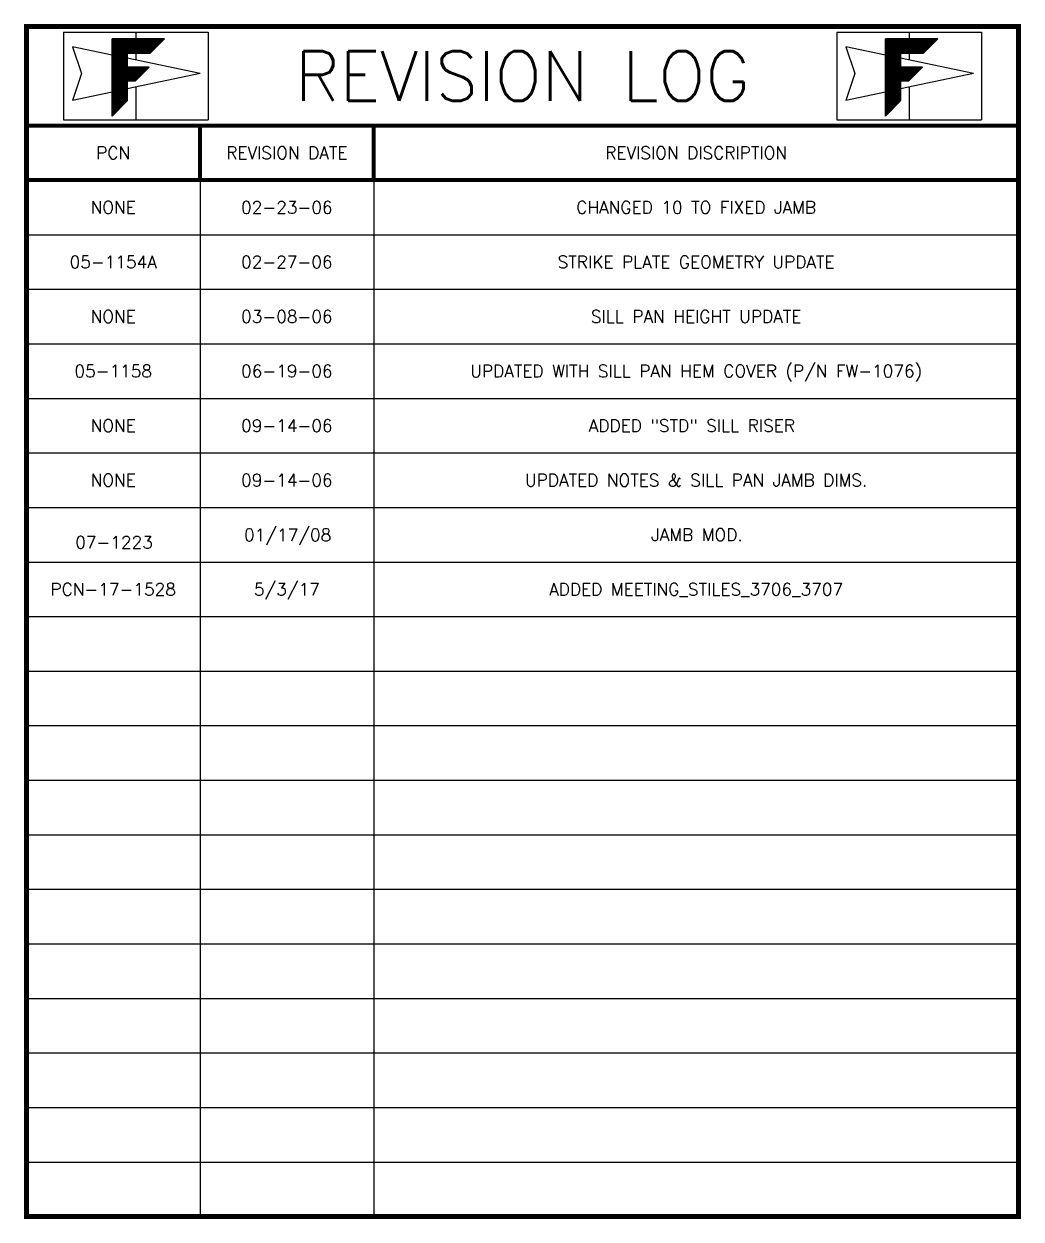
# Model space of a CAD drawing. Extents: x -120 to 130, y -63 to 29.
# Drawn here: x 24.03 to 44.13, y 5.27 to 29.37 of the extents above; entities that cross this region are included whole.
import ezdxf
from ezdxf.enums import TextEntityAlignment as Align

# ---------------------------------------------------------------- set-up
doc = ezdxf.new("R2010")
doc.units = 0
doc.header["$LTSCALE"] = 0.25
doc.header["$MEASUREMENT"] = 0
doc.layers.get('0').update_dxf_attribs({"linetype": 'CONTINUOUS'})
doc.layers.add('REVISION LOG', color=7, linetype='CONTINUOUS')
doc.styles.get("Standard").update_dxf_attribs({"font": 'simplex.shx'})

# ---------------------------------------------------------------- blocks, each defined once
blk = doc.blocks.new('*X18')
at = {"color": 0}
for p, q in [((7.2329, 10.2346), (7.4628, 10.4645)), ((7.2329, 10.2452), (7.4522, 10.4645)), ((7.2329, 10.2558), (7.4416, 10.4645)), ((7.2329, 10.2664), (7.431, 10.4645)), ((7.2329, 10.277), (7.4204, 10.4645)), ((7.2329, 10.2876), (7.4098, 10.4645)), ((7.2329, 10.2982), (7.3992, 10.4645)), ((7.2329, 10.3089), (7.3886, 10.4645)), ((7.2329, 10.3195), (7.378, 10.4645)), ((7.2329, 10.3301), (7.3674, 10.4645)), ((7.2329, 10.3407), (7.3568, 10.4645)), ((7.2329, 10.3513), (7.3462, 10.4645)), ((7.2329, 10.3619), (7.3356, 10.4645)), ((7.2329, 10.3725), (7.325, 10.4645)), ((7.2329, 10.3831), (7.3143, 10.4645)), ((7.2329, 10.3937), (7.3037, 10.4645)), ((7.2329, 10.4043), (7.2931, 10.4645)), ((7.2329, 10.4149), (7.2825, 10.4645)), ((7.2329, 10.4255), (7.2719, 10.4645)), ((7.2329, 10.4361), (7.2613, 10.4645)), ((7.2329, 10.4467), (7.2507, 10.4645)), ((7.2329, 10.4573), (7.2401, 10.4645)), ((7.3549, 10.3369), (7.2329, 10.4589)), ((7.3549, 10.3263), (7.2329, 10.4483)), ((7.3549, 10.3157), (7.2329, 10.4377)), ((7.3549, 10.3051), (7.2329, 10.4271)), ((7.3549, 10.2945), (7.2329, 10.4164)), ((7.3549, 10.3475), (7.2379, 10.4645)), ((7.3646, 10.3484), (7.2485, 10.4645)), ((7.3752, 10.3484), (7.2591, 10.4645)), ((7.3858, 10.3484), (7.2697, 10.4645)), ((7.3965, 10.3484), (7.2803, 10.4645)), ((7.4071, 10.3484), (7.2909, 10.4645)), ((7.4177, 10.3484), (7.3015, 10.4645)), ((7.4283, 10.3484), (7.3122, 10.4645)), ((7.4389, 10.3484), (7.3228, 10.4645)), ((7.4495, 10.3484), (7.3334, 10.4645)), ((7.4601, 10.3484), (7.344, 10.4645)), ((7.4707, 10.3484), (7.3546, 10.4645)), ((7.3573, 10.3484), (7.4734, 10.4645)), ((7.4813, 10.3484), (7.3652, 10.4645)), ((7.3679, 10.3484), (7.4841, 10.4645)), ((7.4919, 10.3484), (7.3758, 10.4645)), ((7.3785, 10.3484), (7.4947, 10.4645)), ((7.5025, 10.3484), (7.3864, 10.4645)), ((7.3892, 10.3484), (7.5053, 10.4645)), ((7.5131, 10.3484), (7.397, 10.4645)), ((7.3998, 10.3484), (7.5159, 10.4645)), ((7.5237, 10.3484), (7.4076, 10.4645)), ((7.4104, 10.3484), (7.5265, 10.4645)), ((7.5343, 10.3484), (7.4182, 10.4645)), ((7.421, 10.3484), (7.5371, 10.4645)), ((7.5422, 10.3511), (7.4288, 10.4645)), ((7.4316, 10.3484), (7.5477, 10.4645)), ((7.5476, 10.3564), (7.4394, 10.4645)), ((7.4422, 10.3484), (7.5583, 10.4645)), ((7.5529, 10.3617), (7.45, 10.4645)), ((7.4528, 10.3484), (7.5689, 10.4645)), ((7.5582, 10.367), (7.4606, 10.4645)), ((7.4634, 10.3484), (7.5795, 10.4645)), ((7.5635, 10.3723), (7.4713, 10.4645)), ((7.474, 10.3484), (7.5901, 10.4645)), ((7.5688, 10.3776), (7.4819, 10.4645)), ((7.4846, 10.3484), (7.6007, 10.4645)), ((7.5741, 10.3829), (7.4925, 10.4645)), ((7.4952, 10.3484), (7.6113, 10.4645)), ((7.5794, 10.3882), (7.5031, 10.4645)), ((7.5058, 10.3484), (7.6219, 10.4645)), ((7.5847, 10.3935), (7.5137, 10.4645)), ((7.5164, 10.3484), (7.6325, 10.4645)), ((7.59, 10.3988), (7.5243, 10.4645)), ((7.527, 10.3484), (7.6432, 10.4645)), ((7.5953, 10.4041), (7.5349, 10.4645)), ((7.5376, 10.3484), (7.6538, 10.4645)), ((7.6006, 10.4094), (7.5455, 10.4645)), ((7.6059, 10.4147), (7.5561, 10.4645)), ((7.6112, 10.42), (7.5667, 10.4645)), ((7.6165, 10.4253), (7.5773, 10.4645)), ((7.6218, 10.4306), (7.5879, 10.4645)), ((7.6271, 10.4359), (7.5985, 10.4645)), ((7.6324, 10.4412), (7.6091, 10.4645)), ((7.6377, 10.4465), (7.6197, 10.4645)), ((7.643, 10.4519), (7.6304, 10.4645)), ((7.6483, 10.4572), (7.641, 10.4645)), ((7.6536, 10.4625), (7.6516, 10.4645)), ((7.3549, 10.2839), (7.2329, 10.4058)), ((7.3549, 10.2733), (7.2329, 10.3952)), ((7.3549, 10.2627), (7.2329, 10.3846)), ((7.3549, 10.2521), (7.2329, 10.374)), ((7.3549, 10.2415), (7.2329, 10.3634)), ((7.4404, 10.1454), (7.2329, 10.3528)), ((7.2329, 10.224), (7.3549, 10.3459)), ((7.4351, 10.1401), (7.2329, 10.3422)), ((7.2329, 10.2134), (7.3549, 10.3353)), ((7.4298, 10.1348), (7.2329, 10.3316)), ((7.2329, 10.2028), (7.3549, 10.3247)), ((7.4245, 10.1295), (7.2329, 10.321)), ((7.2329, 10.1922), (7.3549, 10.3141)), ((7.4159, 10.1274), (7.2329, 10.3104)), ((7.2329, 10.1816), (7.3549, 10.3035)), ((7.4053, 10.1274), (7.2329, 10.2998)), ((7.2329, 10.171), (7.3549, 10.2929)), ((7.3947, 10.1274), (7.2329, 10.2892)), ((7.2329, 10.1604), (7.3549, 10.2823)), ((7.3841, 10.1274), (7.2329, 10.2786)), ((7.2329, 10.1498), (7.3549, 10.2717)), ((7.3735, 10.1274), (7.2329, 10.268)), ((7.2329, 10.1391), (7.3549, 10.2611)), ((7.3629, 10.1274), (7.2329, 10.2574)), ((7.2329, 10.1285), (7.3549, 10.2505)), ((7.3549, 10.1248), (7.2329, 10.2467)), ((7.2329, 10.1179), (7.3549, 10.2399)), ((7.3549, 10.1142), (7.2329, 10.2361)), ((7.2329, 10.0119), (7.4571, 10.236)), ((7.2329, 10.0225), (7.4465, 10.236)), ((7.2329, 10.0331), (7.4359, 10.236)), ((7.2329, 10.0437), (7.4253, 10.236)), ((7.2329, 10.0543), (7.4147, 10.236)), ((7.2329, 10.0649), (7.4041, 10.236)), ((7.2329, 10.0755), (7.3935, 10.236)), ((7.2329, 10.0861), (7.3828, 10.236)), ((7.2329, 10.0967), (7.3722, 10.236)), ((7.2329, 10.1073), (7.3616, 10.236)), ((7.3549, 10.1036), (7.2329, 10.2255)), ((7.3591, 10.1274), (7.4677, 10.236)), ((7.4457, 10.1507), (7.3603, 10.236)), ((7.3697, 10.1274), (7.4783, 10.236)), ((7.451, 10.156), (7.3709, 10.236)), ((7.3803, 10.1274), (7.4889, 10.236)), ((7.4563, 10.1613), (7.3815, 10.236)), ((7.3909, 10.1274), (7.4995, 10.236)), ((7.4616, 10.1666), (7.3921, 10.236)), ((7.4015, 10.1274), (7.5101, 10.236)), ((7.4669, 10.1719), (7.4028, 10.236)), ((7.4121, 10.1274), (7.5207, 10.236)), ((7.4722, 10.1772), (7.4134, 10.236)), ((7.4775, 10.1825), (7.424, 10.236)), ((7.4828, 10.1878), (7.4346, 10.236)), ((7.4881, 10.1931), (7.4452, 10.236)), ((7.4934, 10.1984), (7.4558, 10.236)), ((7.4987, 10.2037), (7.4664, 10.236)), ((7.504, 10.209), (7.477, 10.236)), ((7.5093, 10.2143), (7.4876, 10.236)), ((7.5146, 10.2196), (7.4982, 10.236)), ((7.5199, 10.2249), (7.5088, 10.236)), ((7.5252, 10.2302), (7.5194, 10.236)), ((7.5305, 10.2355), (7.53, 10.236)), ((7.3549, 10.093), (7.2329, 10.2149)), ((7.3549, 10.0824), (7.2329, 10.2043)), ((7.3549, 10.0718), (7.2329, 10.1937)), ((7.3549, 10.0612), (7.2329, 10.1831)), ((7.3549, 10.0506), (7.2329, 10.1725)), ((7.3549, 10.0399), (7.2329, 10.1619)), ((7.3549, 10.0293), (7.2329, 10.1513)), ((7.3549, 10.0187), (7.2329, 10.1407)), ((7.3549, 10.0081), (7.2329, 10.1301)), ((7.2329, 10.0013), (7.3549, 10.1232)), ((7.3549, 9.9975), (7.2329, 10.1195)), ((7.2329, 9.9907), (7.3549, 10.1126)), ((7.3549, 9.9869), (7.2329, 10.1089)), ((7.2329, 9.98), (7.3549, 10.102)), ((7.3549, 9.9763), (7.2329, 10.0983)), ((7.2329, 9.9694), (7.3549, 10.0914)), ((7.3549, 9.9657), (7.2329, 10.0876)), ((7.2329, 9.9588), (7.3549, 10.0808)), ((7.3501, 9.9599), (7.2329, 10.077)), ((7.2329, 9.9482), (7.3549, 10.0702)), ((7.3448, 9.9546), (7.2329, 10.0664)), ((7.2329, 9.9376), (7.3549, 10.0596)), ((7.3395, 9.9493), (7.2329, 10.0558)), ((7.2329, 9.927), (7.3549, 10.049)), ((7.3342, 9.944), (7.2329, 10.0452)), ((7.2329, 9.9164), (7.3549, 10.0383)), ((7.3289, 9.9387), (7.2329, 10.0346)), ((7.2329, 9.9058), (7.3549, 10.0277)), ((7.3236, 9.9334), (7.2329, 10.024)), ((7.2329, 9.8952), (7.3549, 10.0171)), ((7.3183, 9.9281), (7.2329, 10.0134)), ((7.2329, 9.8846), (7.3549, 10.0065)), ((7.313, 9.9228), (7.2329, 10.0028)), ((7.2329, 9.874), (7.3549, 9.9959)), ((7.3077, 9.9175), (7.2329, 9.9922)), ((7.2329, 9.8634), (7.3549, 9.9853)), ((7.3024, 9.9122), (7.2329, 9.9816)), ((7.2329, 9.8528), (7.3549, 9.9747)), ((7.2971, 9.9069), (7.2329, 9.971)), ((7.2918, 9.9015), (7.2329, 9.9604)), ((7.2865, 9.8962), (7.2329, 9.9498)), ((7.2811, 9.8909), (7.2329, 9.9392)), ((7.2758, 9.8856), (7.2329, 9.9285)), ((7.2705, 9.8803), (7.2329, 9.9179)), ((7.2652, 9.875), (7.2329, 9.9073)), ((7.2599, 9.8697), (7.2329, 9.8967)), ((7.2546, 9.8644), (7.2329, 9.8861)), ((7.2493, 9.8591), (7.2329, 9.8755)), ((7.244, 9.8538), (7.2329, 9.8649)), ((7.2387, 9.8485), (7.2329, 9.8543)), ((7.2334, 9.8432), (7.2329, 9.8437))]:
    blk.add_line(p, q, dxfattribs=at)

msp = doc.modelspace()

# ---------------------------------------------------------------- linework, layer by layer
at = {"layer": 'REVISION LOG', "color": 151}
for p, q in [((24.827, 29.205), (27.738, 29.205)), ((24.827, 29.205), (24.827, 27.434)), ((26.283, 29.205), (26.283, 29.066)), ((27.738, 29.205), (27.738, 27.434)), ((40.416, 29.205), (43.327, 29.205)), ((40.416, 29.205), (40.416, 27.434)), ((41.871, 29.205), (41.871, 29.066)), ((43.327, 29.205), (43.327, 27.434)), ((26.283, 28.776), (26.283, 28.642)), ((41.871, 28.776), (41.871, 28.642)), ((26.283, 28.097), (26.283, 27.434)), ((41.871, 28.097), (41.871, 27.434)), ((24.827, 27.434), (27.738, 27.434)), ((40.416, 27.434), (43.327, 27.434))]:
    msp.add_line(p, q, dxfattribs=at)
at = {"layer": 'REVISION LOG', "color": 1}
for p, q in [((25.805, 28.742), (25.006, 28.91)), ((25.006, 28.91), (25.186, 28.369)), ((41.394, 28.742), (40.595, 28.91)), ((40.595, 28.91), (40.775, 28.369)), ((27.579, 28.369), (26.11, 28.678)), ((43.168, 28.369), (41.698, 28.678)), ((25.186, 28.369), (25.006, 27.828)), ((27.579, 28.369), (26.11, 28.06)), ((40.775, 28.369), (40.595, 27.828)), ((43.168, 28.369), (41.698, 28.06)), ((25.805, 27.996), (25.006, 27.828)), ((41.394, 27.996), (40.595, 27.828))]:
    msp.add_line(p, q, dxfattribs=at)
at = {"layer": 'REVISION LOG'}
for p, q in [((31.077, 27.319), (31.077, 5.319)), ((27.577, 26.219), (27.577, 5.319)), ((24.077, 25.119), (44.077, 25.119)), ((24.077, 24.019), (44.077, 24.019)), ((24.077, 22.919), (44.077, 22.919)), ((24.077, 21.819), (44.077, 21.819)), ((24.077, 20.719), (44.077, 20.719)), ((24.077, 19.619), (44.077, 19.619)), ((24.077, 18.519), (44.077, 18.519)), ((24.077, 17.419), (44.077, 17.419)), ((24.077, 16.319), (44.077, 16.319)), ((24.077, 15.219), (44.077, 15.219)), ((24.077, 14.119), (44.077, 14.119)), ((24.077, 13.019), (44.077, 13.019)), ((24.077, 11.919), (44.077, 11.919)), ((24.077, 10.819), (44.077, 10.819)), ((24.077, 9.719), (44.077, 9.719)), ((24.077, 8.619), (44.077, 8.619)), ((24.077, 7.519), (44.077, 7.519)), ((24.077, 6.419), (44.077, 6.419))]:
    msp.add_line(p, q, dxfattribs=at)
at = {"layer": 'REVISION LOG', "const_width": 0.1}
msp.add_lwpolyline([(44.077, 5.319), (44.077, 29.319), (24.077, 29.319), (24.077, 5.319), (44.077, 5.319), (44.077, 5.319)], close=True, dxfattribs=at)
at = {"layer": 'REVISION LOG', "color": 151}
for points in [[(26.11, 27.816), (26.11, 28.223), (26.278, 28.223), (26.11, 28.223), (26.11, 27.816), (25.805, 27.512), (25.805, 29.066), (26.862, 29.066), (26.571, 28.776), (26.11, 28.776), (26.11, 28.495), (26.55, 28.495), (26.11, 28.495), (26.11, 28.776), (26.571, 28.776), (26.862, 29.066), (25.805, 29.066), (25.805, 27.512), (26.11, 27.816), (26.11, 28.223), (26.278, 28.223), (26.55, 28.495), (26.11, 28.495), (26.11, 28.776), (26.571, 28.776), (26.862, 29.066), (25.805, 29.066), (25.805, 27.512)], [(41.698, 27.816), (41.698, 28.223), (41.867, 28.223), (41.698, 28.223), (41.698, 27.816), (41.394, 27.512), (41.394, 29.066), (42.45, 29.066), (42.16, 28.776), (41.698, 28.776), (41.698, 28.495), (42.139, 28.495), (41.698, 28.495), (41.698, 28.776), (42.16, 28.776), (42.45, 29.066), (41.394, 29.066), (41.394, 27.512), (41.698, 27.816), (41.698, 28.223), (41.867, 28.223), (42.139, 28.495), (41.698, 28.495), (41.698, 28.776), (42.16, 28.776), (42.45, 29.066), (41.394, 29.066), (41.394, 27.512)]]:
    msp.add_lwpolyline(points, close=True, dxfattribs=at)
at = {"layer": 'REVISION LOG', "const_width": 0.08}
for points in [[(24.077, 27.319), (44.077, 27.319)], [(27.577, 27.319), (27.577, 26.219)], [(31.077, 27.319), (31.077, 26.219)], [(24.077, 26.219), (44.077, 26.219)]]:
    msp.add_lwpolyline(points, dxfattribs=at)

# ---------------------------------------------------------------- block references
at = {"layer": 'REVISION LOG', "color": 151, "xscale": 2.5, "yscale": 2.5, "zscale": 2.5}
for p in [(7.722, 2.905), (23.311, 2.905)]:
    msp.add_blockref('*X18', p, dxfattribs=at)

# ---------------------------------------------------------------- texts
at = {"layer": 'REVISION LOG'}
for s, height, p in [('REVISION LOG', 1, (34.077, 28.319)), ('PCN', 0.25, (25.827, 26.769)), ('REVISION DATE', 0.25, (29.327, 26.769)), ('REVISION DISCRIPTION', 0.25, (37.577, 26.769)), ('NONE', 0.25, (25.827, 25.669)), ('02-23-06', 0.25, (29.327, 25.669)), ('CHANGED 10 TO FIXED JAMB', 0.25, (37.577, 25.669)), ('05-1154A', 0.25, (25.827, 24.569)), ('02-27-06', 0.25, (29.327, 24.569)), ('STRIKE PLATE GEOMETRY UPDATE', 0.25, (37.577, 24.569)), ('NONE', 0.25, (25.827, 23.469)), ('03-08-06', 0.25, (29.327, 23.469)), ('SILL PAN HEIGHT UPDATE', 0.25, (37.577, 23.469)), ('05-1158', 0.25, (25.827, 22.369)), ('06-19-06', 0.25, (29.327, 22.369)), ('UPDATED WITH SILL PAN HEM COVER (P/N FW-1076)', 0.25, (37.577, 22.369)), ('NONE', 0.25, (25.827, 21.269)), ('09-14-06', 0.25, (29.327, 21.269)), ('ADDED "STD" SILL RISER ', 0.25, (37.577, 21.269)), ('NONE', 0.25, (25.827, 20.169)), ('09-14-06', 0.25, (29.327, 20.169)), ('UPDATED NOTES & SILL PAN JAMB DIMS.', 0.25, (37.577, 20.169)), ('07-1223', 0.25, (25.844, 18.916)), ('01/17/08', 0.25, (29.344, 19.066)), ('JAMB MOD.', 0.25, (37.594, 19.068)), ('PCN-17-1528', 0.25, (25.827, 17.969)), ('5/3/17', 0.25, (29.327, 17.969)), ('ADDED MEETING_STILES_3706_3707', 0.25, (37.577, 17.969))]:
    msp.add_text(s, height=height, dxfattribs=at).set_placement(p, align=Align.MIDDLE_CENTER)

doc.saveas('drawing.dxf')
